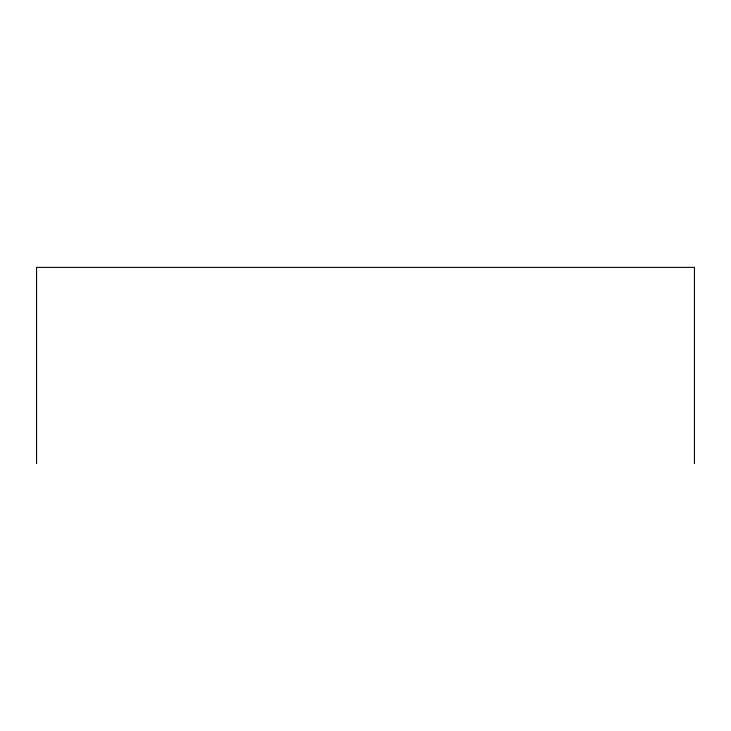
<?xml version="1.0" encoding="UTF-8"?>
<svg xmlns="http://www.w3.org/2000/svg" width="731" height="731" viewBox="0 0 731 731"><rect width="100%" height="100%" fill="white"/><g stroke="black" fill="none" stroke-linecap="round" stroke-linejoin="round"><path stroke-width="1.1" d="M694.45 463.618L694.45 267.382L36.55 267.382L36.55 463.618"/></g></svg>
